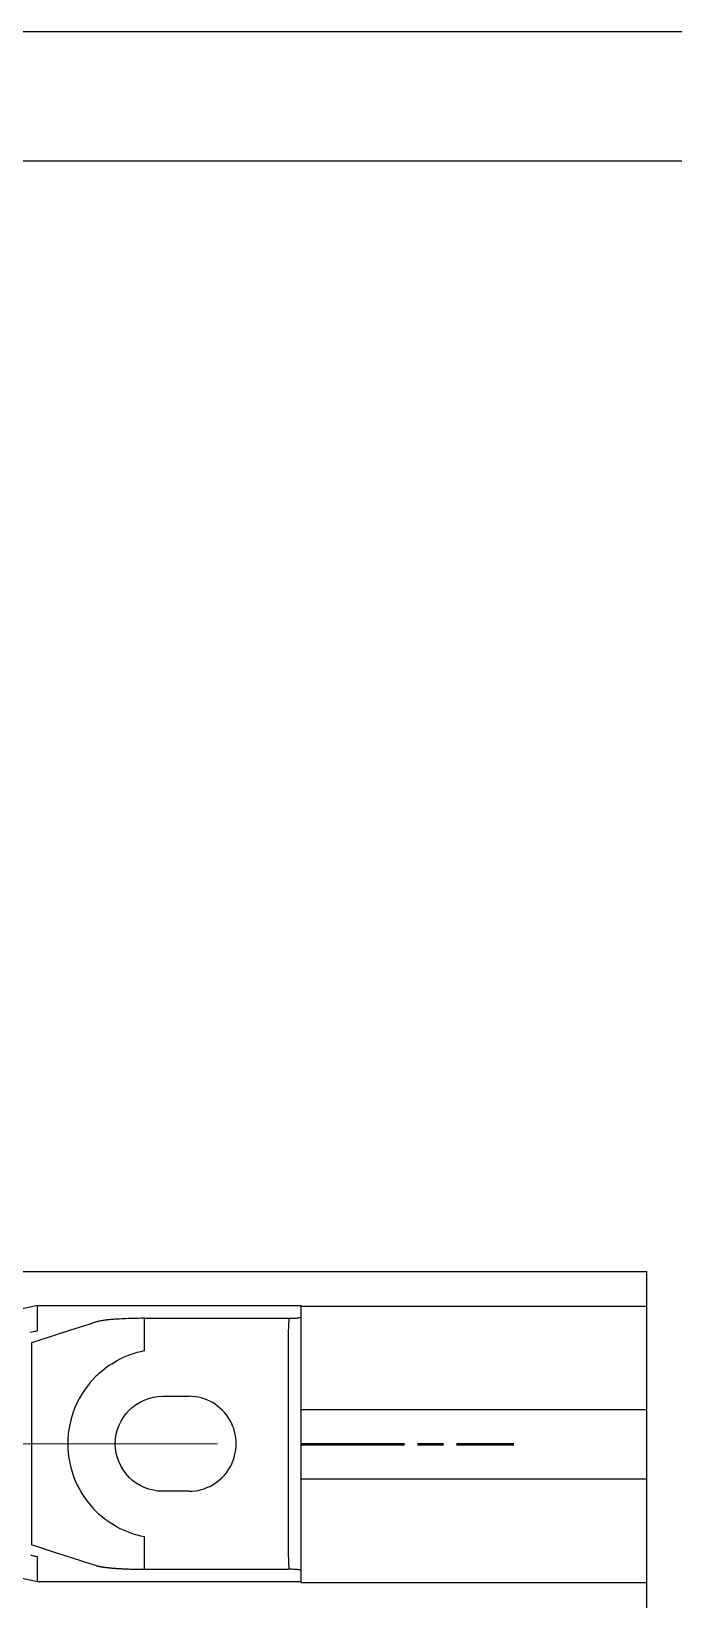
# Model space of a CAD drawing. Header units: millimetres. Extents: x 1269 to 5832, y 527 to 3540.
# Drawn here: x 2233.3 to 2307.7, y 2620.5 to 2802.1 of the extents above; entities that cross this region are included whole.
import ezdxf

# ---------------------------------------------------------------- set-up
doc = ezdxf.new("R2010")
doc.units = ezdxf.units.MM
for name, pattern in [('ACAD_ISO08W100', [36, 24, -3, 6, -3]), ('AM_ISO08W050', [18, 12, -1.5, 3, -1.5]), ('phl_thick', [0])]:
    doc.linetypes.add(name, pattern=pattern)
doc.layers.add('AM_7', color=7, linetype='AM_ISO08W050', lineweight=50)
for name, color, linetype in [('HIDDEN', 7, 'Continuous'), ('projection', 7, 'Continuous'), ('THICK', 7, 'Continuous')]:
    doc.layers.add(name, color=color, linetype=linetype)

msp = doc.modelspace()

# ---------------------------------------------------------------- linework, layer by layer
for p, q in [((1821.475, 2802.099), (3010.475, 2802.099)), ((2304.531, 2658.505), (2304.531, 2618.505)), ((2264.531, 2654.505), (2304.531, 2654.505))]:
    msp.add_line(p, q)
at = {"linetype": 'ACAD_ISO08W100', "lineweight": 9}
msp.add_line((2254.854, 2638.553), (2142.414, 2638.553), dxfattribs=at)
msp.add_lwpolyline([(1891.475, 2787.099), (2995.475, 2787.099), (2995.475, 1976.099), (1891.475, 1976.099)], close=True)
at = {"layer": 'AM_7'}
msp.add_line((2264.531, 2638.505), (2289.16, 2638.505), dxfattribs=at)
at = {"layer": 'HIDDEN'}
for points in [[(2234.031, 2654.553), (2228.885, 2653.43)], [(2233.189, 2651.465), (2233.346, 2651.501), (2233.502, 2651.537), (2233.659, 2651.574), (2233.815, 2651.611), (2233.972, 2651.648), (2234.011, 2651.657), (2234.03, 2651.662), (2234.031, 2651.662), (2234.031, 2651.662), (2234.031, 2651.662), (2234.031, 2651.662), (2234.031, 2651.662), (2234.031, 2651.662), (2234.031, 2651.664), (2234.031, 2651.671), (2234.031, 2651.7), (2234.031, 2651.757), (2234.031, 2651.871), (2234.031, 2652.1), (2234.031, 2653.015), (2234.031, 2653.93), (2234.031, 2654.388), (2234.031, 2654.502), (2234.031, 2654.53), (2234.031, 2654.545), (2234.031, 2654.552), (2234.031, 2654.553), (2234.031, 2654.553), (2234.031, 2654.553), (2234.032, 2654.553), (2234.033, 2654.553), (2234.036, 2654.553), (2234.04, 2654.553), (2234.059, 2654.553), (2234.097, 2654.553), (2234.7, 2654.553), (2237.113, 2654.553), (2256.419, 2654.553), (2261.246, 2654.553), (2263.659, 2654.553), (2264.262, 2654.553), (2264.413, 2654.553), (2264.489, 2654.553), (2264.526, 2654.553), (2264.531, 2654.553), (2264.531, 2654.553), (2264.531, 2654.552), (2264.531, 2654.551), (2264.531, 2654.538), (2264.531, 2654.486), (2264.531, 2654.066), (2264.531, 2653.227)], [(2251.531, 2633.053), (2248.531, 2633.053), (2248.531, 2633.053)], [(2264.531, 2623.878), (2264.531, 2623.205), (2264.531, 2622.868), (2264.531, 2622.7), (2264.531, 2622.616), (2264.531, 2622.574), (2264.531, 2622.563), (2264.531, 2622.558), (2264.531, 2622.555), (2264.531, 2622.554), (2264.531, 2622.553), (2264.531, 2622.553), (2264.531, 2622.553), (2264.531, 2622.553), (2264.531, 2622.553), (2264.531, 2622.553), (2264.53, 2622.553), (2264.528, 2622.553), (2264.044, 2622.553), (2248.551, 2622.553), (2240.804, 2622.553), (2236.931, 2622.553), (2234.994, 2622.553), (2234.51, 2622.553), (2234.268, 2622.553), (2234.147, 2622.553), (2234.086, 2622.553), (2234.056, 2622.553), (2234.041, 2622.553), (2234.033, 2622.553), (2234.032, 2622.553), (2234.031, 2622.553), (2234.031, 2622.553), (2234.031, 2622.553), (2234.031, 2622.553), (2234.031, 2622.645), (2234.031, 2624.114), (2234.031, 2624.848), (2234.031, 2625.215), (2234.031, 2625.399), (2234.031, 2625.422), (2234.031, 2625.433), (2234.031, 2625.439), (2234.031, 2625.442), (2234.031, 2625.443), (2234.031, 2625.444), (2234.031, 2625.444), (2234.031, 2625.444), (2234.031, 2625.444), (2234.031, 2625.444), (2234.031, 2625.444), (2234.03, 2625.444), (2233.999, 2625.451), (2233.874, 2625.481), (2233.748, 2625.511), (2233.623, 2625.54), (2233.497, 2625.569), (2233.371, 2625.599), (2233.246, 2625.628)]]:
    msp.add_lwpolyline(points, dxfattribs=at)
msp.add_lwpolyline([(2248.531, 2633.053, -0.9999998), (2248.531, 2644.053), (2248.531, 2644.053), (2251.577, 2644.053)], format="xyb", dxfattribs=at)
at = {"layer": 'projection', "color": 7, "linetype": 'phl_thick'}
for p, q in [((2210.031, 2658.505), (2304.531, 2658.505)), ((2264.531, 2642.505), (2304.531, 2642.505)), ((2264.531, 2634.505), (2304.531, 2634.505)), ((2264.528, 2622.505), (2304.531, 2622.505))]:
    msp.add_line(p, q, dxfattribs=at)
at = {"layer": 'THICK'}
for points in [[(2246.401, 2649.345), (2246.401, 2651.336), (2246.401, 2652.332), (2246.401, 2652.83), (2246.401, 2653.079), (2246.312, 2653.08), (2246.221, 2653.08), (2246.038, 2653.079), (2245.668, 2653.075), (2245.295, 2653.069), (2244.921, 2653.061), (2244.549, 2653.049), (2244.182, 2653.035), (2243.822, 2653.019), (2243.472, 2653), (2243.301, 2652.989), (2243.134, 2652.978), (2242.971, 2652.966), (2242.812, 2652.954), (2242.657, 2652.941), (2242.507, 2652.928), (2242.361, 2652.914), (2242.221, 2652.899), (2242.086, 2652.885), (2241.957, 2652.87), (2241.833, 2652.854), (2241.715, 2652.838), (2241.603, 2652.822), (2241.497, 2652.806), (2241.397, 2652.789), (2241.303, 2652.772), (2241.215, 2652.755), (2241.134, 2652.738), (2241.058, 2652.72), (2240.989, 2652.703), (2240.926, 2652.685), (2240.897, 2652.677), (2240.882, 2652.672), (2240.875, 2652.67), (2240.872, 2652.669), (2240.87, 2652.668), (2240.865, 2652.667), (2239.857, 2652.342), (2237.842, 2651.693), (2233.812, 2650.395), (2233.56, 2650.314), (2233.434, 2650.273), (2233.371, 2650.253), (2233.339, 2650.243), (2233.324, 2650.238), (2233.316, 2650.235), (2233.312, 2650.234), (2233.31, 2650.232), (2233.31, 2650.226), (2233.31, 2648.669), (2233.31, 2645.555), (2233.31, 2639.328), (2233.31, 2626.872)], [(2246.401, 2653.08), (2263.081, 2653.08)], [(2240.87, 2646.446), (2241.01, 2646.58), (2241.178, 2646.734), (2241.37, 2646.902), (2241.584, 2647.081), (2241.818, 2647.266), (2242.067, 2647.454), (2242.331, 2647.639), (2242.616, 2647.827), (2242.924, 2648.017), (2243.254, 2648.204), (2243.604, 2648.387), (2243.971, 2648.563), (2244.354, 2648.729), (2244.75, 2648.883), (2245.156, 2649.022), (2245.569, 2649.147), (2245.986, 2649.254), (2246.401, 2649.345)], [(2246.401, 2627.761), (2245.986, 2627.851), (2245.569, 2627.959), (2245.156, 2628.083), (2244.75, 2628.223), (2244.354, 2628.377), (2243.971, 2628.542), (2243.604, 2628.718), (2243.254, 2628.901), (2242.924, 2629.089), (2242.616, 2629.279), (2242.331, 2629.467), (2242.067, 2629.652), (2241.818, 2629.839), (2241.584, 2630.024), (2241.37, 2630.203), (2241.178, 2630.372), (2241.01, 2630.525), (2240.87, 2630.66)], [(2246.401, 2624.025), (2246.401, 2627.761)], [(2233.309, 2626.873), (2233.349, 2626.86), (2233.506, 2626.81), (2234.133, 2626.607), (2235.389, 2626.203), (2237.901, 2625.394), (2240.413, 2624.585), (2240.727, 2624.483), (2240.805, 2624.458), (2240.844, 2624.446), (2240.864, 2624.439), (2240.869, 2624.438), (2240.87, 2624.437), (2240.87, 2624.437), (2240.871, 2624.437), (2240.873, 2624.436), (2240.89, 2624.431), (2240.908, 2624.426), (2240.926, 2624.42), (2240.945, 2624.415), (2240.965, 2624.409), (2240.985, 2624.404), (2241.006, 2624.398), (2241.028, 2624.393), (2241.05, 2624.387), (2241.072, 2624.382), (2241.095, 2624.377), (2241.119, 2624.371), (2241.143, 2624.366), (2241.168, 2624.36), (2241.194, 2624.355), (2241.22, 2624.35), (2241.247, 2624.344), (2241.274, 2624.339), (2241.302, 2624.334), (2241.331, 2624.328), (2241.36, 2624.323), (2241.39, 2624.318), (2241.42, 2624.313), (2241.451, 2624.308), (2241.483, 2624.302), (2241.515, 2624.297), (2241.548, 2624.292), (2241.581, 2624.287), (2241.615, 2624.282), (2241.649, 2624.277), (2241.684, 2624.272), (2241.72, 2624.267), (2241.756, 2624.262), (2241.793, 2624.257), (2241.83, 2624.252), (2241.868, 2624.247), (2241.946, 2624.237), (2242.026, 2624.228), (2242.108, 2624.219), (2242.192, 2624.209), (2242.278, 2624.2), (2242.366, 2624.191), (2242.456, 2624.183), (2242.548, 2624.174), (2242.642, 2624.166), (2242.737, 2624.158), (2242.835, 2624.15), (2242.934, 2624.142), (2243.034, 2624.135), (2243.137, 2624.128), (2243.24, 2624.121), (2243.346, 2624.114), (2243.452, 2624.107), (2243.56, 2624.101), (2243.668, 2624.095), (2243.778, 2624.089), (2243.889, 2624.084), (2244.001, 2624.078), (2244.114, 2624.073), (2244.227, 2624.068), (2244.341, 2624.064), (2244.456, 2624.06), (2244.571, 2624.056), (2244.803, 2624.048), (2245.035, 2624.042), (2245.268, 2624.037), (2245.501, 2624.033), (2245.733, 2624.029), (2245.964, 2624.027), (2246.078, 2624.026), (2246.192, 2624.026), (2246.306, 2624.026), (2246.362, 2624.025), (2246.391, 2624.025), (2246.398, 2624.025), (2246.401, 2624.025), (2246.412, 2624.025), (2246.455, 2624.025), (2251.997, 2624.025), (2263.081, 2624.025)], [(2234.031, 2622.553), (2227.125, 2624.06)]]:
    msp.add_lwpolyline(points, dxfattribs=at)
msp.add_lwpolyline([(2264.531, 2653.227), (2264.531, 2649.547), (2264.531, 2645.866), (2264.531, 2642.186), (2264.531, 2638.505), (2264.531, 2634.825), (2264.531, 2631.144), (2264.531, 2627.464), (2264.531, 2623.879), (2264.521, 2623.896), (2264.49, 2623.913), (2264.436, 2623.931), (2264.359, 2623.948), (2264.259, 2623.964), (2264.138, 2623.979), (2263.998, 2623.992), (2263.843, 2624.004), (2263.677, 2624.012), (2263.506, 2624.019), (2263.334, 2624.023), (2263.164, 2624.025), (2263.081, 2625.847), (2263.081, 2629.491), (2263.081, 2633.134), (2263.081, 2636.778), (2263.081, 2640.422), (2263.081, 2644.065), (2263.081, 2647.709), (2263.081, 2651.352), (2263.168, 2653.08), (2263.338, 2653.083), (2263.511, 2653.087), (2263.682, 2653.093), (2263.847, 2653.102), (2264.002, 2653.114), (2264.141, 2653.127), (2264.262, 2653.142), (2264.362, 2653.158), (2264.438, 2653.176), (2264.491, 2653.193), (2264.521, 2653.21)], close=True, dxfattribs=at)
msp.add_lwpolyline([(2251.531, 2633.053, 1.0000002), (2251.531, 2644.053)], format="xyb", dxfattribs=at)
msp.add_ellipse((2248.531, 2638.553), major_axis=(11, 0), ratio=1, start_param=2.3412869, end_param=3.9418984, dxfattribs=at)

doc.saveas('drawing.dxf')
